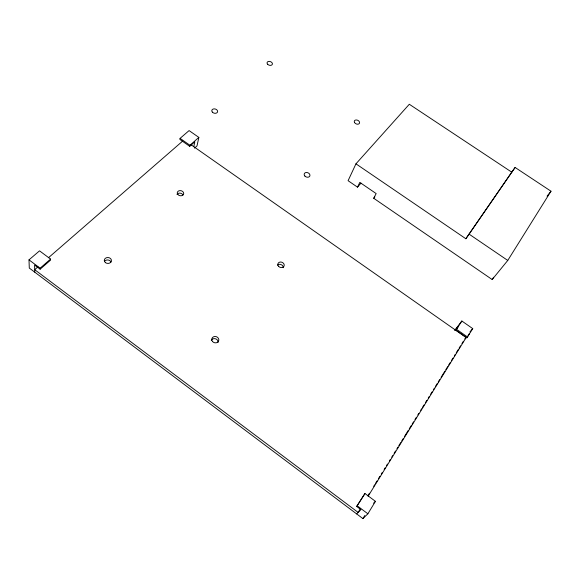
<?xml version="1.0" encoding="UTF-8"?>
<svg xmlns="http://www.w3.org/2000/svg" width="580" height="580" viewBox="0 0 580 580"><rect width="100%" height="100%" fill="white"/><g stroke="black" fill="none" stroke-linecap="round" stroke-linejoin="round"><path stroke-width="0.87" d="M356.649 513.902L360.912 509.624L356.685 506.456L364.95 493.515L375.449 501.345L367.88 513.786L362.906 518.607L29.29 268.062L29 259.862L39.541 250.85L50.569 259.079L50.569 260.094L40.136 269.2L34.583 265.038L34.764 272.172M194.481 148.154L196.99 145.928L198.853 137.402L189.087 130.587L180.083 138.366L179.873 139.432L189.711 146.327L194.822 141.817L193.785 146.675M189.711 146.327L189.928 145.268L198.853 137.402M357.498 187.151L359.81 182.388L376.152 193.582L373.716 198.273L492.173 279.538L507.761 260.442L551 191.204L515.105 167.46L511.756 172.166L409.306 104.262L355.953 163.828L348.094 180.699L357.498 187.151L360.977 183.142M362.906 518.607L364.784 515.526M455.322 329.955L458.403 326.221L455.916 330.15L466.871 337.828L469.322 333.863L468.263 335.088M466.871 337.828L472.743 328.621L461.854 321.015L454.604 330.498M368.003 495.53L369.431 493.225M373.701 486.315L374.651 484.786M375.601 483.249L377.022 480.943M378.443 478.645L379.871 476.339M381.292 474.034L382.242 472.504M384.141 469.43L385.091 467.893M386.512 465.595L387.462 464.058M389.361 460.984L390.311 459.454M391.732 457.149L392.682 455.612M394.103 453.313L395.531 451.008M396.952 448.71L397.902 447.173M398.851 445.636L400.751 442.569M401.701 441.032L403.122 438.726M404.543 436.428L408.342 430.287M409.291 428.75L411.191 425.676M412.141 424.147L413.562 421.841M414.983 419.536L416.411 417.238M417.832 414.932L418.782 413.395M420.681 410.328L421.631 408.791M422.581 407.254L424.002 404.956M425.423 402.65L426.851 400.352M428.272 398.047L429.222 396.51M430.643 394.212L432.071 391.906M433.492 389.601L434.442 388.071M435.391 386.534L437.291 383.46M438.233 381.93L439.662 379.625M441.083 377.319L444.882 371.178M445.832 369.649L447.731 366.575M448.673 365.037L450.102 362.739M451.523 360.434L452.951 358.135M454.372 355.83L455.322 354.293M456.272 352.763L458.171 349.689M459.113 348.152L460.542 345.854M461.963 343.548L463.384 341.243M464.812 338.945L465.762 337.408M360.499 508.58L358.128 512.415L34.698 269.685L37.947 266.865M368.09 496.284L466.153 337.546L191.008 144.732M356.685 506.456L364.95 493.515M492.173 279.538L493.609 277.255M455.916 330.15L461.854 321.015M355.953 163.828L465.863 238.75L511.756 172.166M465.863 238.75L515.105 167.46M547.063 196.163L551 191.204M373.716 198.273L374.847 196.917M469.967 331.861L472.743 328.621M373.563 503.201L375.449 501.345M40.136 269.2L40.122 268.192L50.569 259.079M48.495 257.701L182.707 141.049M469.133 234.168L507.761 260.442M456.583 329.339L467.567 337.024M180.083 138.366L189.928 145.268M29 259.862L40.122 268.192M357.28 505.84L367.88 513.786M104.393 261.558A3.574 2.951 3.2 0 1 107.829 259.978A3.574 2.951 3.2 0 1 110.983 262.015M176.994 194.46A3.255 2.559 11.9 0 1 180.003 193.147A3.255 2.559 11.9 0 1 182.946 195.011M277.45 265.219A3.27 2.704 22.3 0 1 281.148 264.618A3.27 2.704 22.3 0 1 283.265 267.685M211.287 340.431A3.56 3.168 15.4 0 1 215.448 338.771A3.56 3.168 15.4 0 1 218.065 342.388M304.892 176.073A2.994 2.269 22 0 0 309.821 176.03A2.994 2.269 22 0 0 306.479 172.477A2.994 2.269 22 0 0 304.892 176.073M212.396 112.15A2.972 2.16 15.1 0 0 217.42 112.244A2.972 2.16 15.1 0 0 214.295 108.866A2.972 2.16 15.1 0 0 212.396 112.15M267.685 64.3A2.769 1.892 18.4 0 0 272.274 64.474A2.769 1.892 18.4 0 0 269.272 61.393A2.769 1.892 18.4 0 0 267.685 64.3M354.576 122.597A2.798 1.979 24 0 0 359.216 123.62A2.798 1.979 24 0 0 356.99 120.038A2.798 1.979 24 0 0 354.576 122.597M177.886 194.532A3.262 2.559 12 0 0 183.454 194.452A3.262 2.559 12 0 0 180.097 190.602A3.262 2.559 12 0 0 177.886 194.532M212.505 341.489A3.574 3.175 15.5 0 0 218.588 341.04A3.574 3.175 15.5 0 0 214.803 336.473A3.574 3.175 15.5 0 0 212.505 341.489M105.509 262.668A3.589 2.958 3.3 0 0 111.382 261.101A3.589 2.958 3.3 0 0 106.684 257.658A3.589 2.958 3.3 0 0 105.509 262.668M278.596 266.329A3.284 2.712 22.3 0 0 284.055 266.089A3.284 2.712 22.3 0 0 280.437 262.015A3.284 2.712 22.3 0 0 278.596 266.329"/></g></svg>
